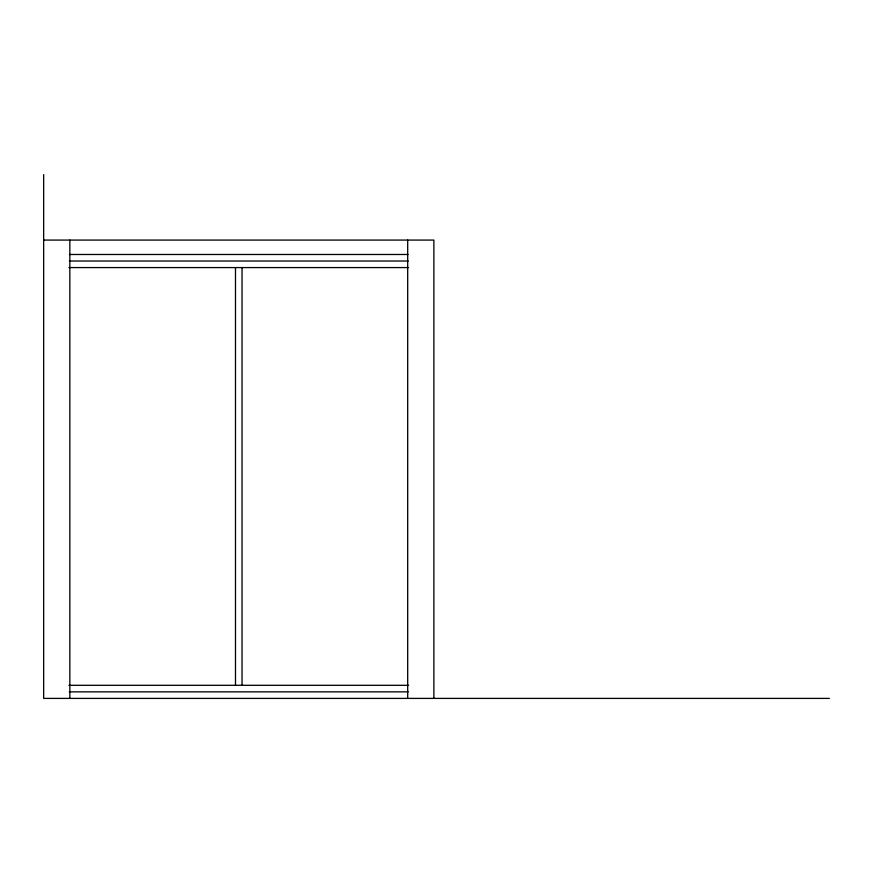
<?xml version="1.0" encoding="UTF-8"?>
<svg xmlns="http://www.w3.org/2000/svg" width="873" height="873" viewBox="0 0 873 873"><rect width="100%" height="100%" fill="white"/><g stroke="black" fill="none" stroke-linecap="round" stroke-linejoin="round"><path stroke-width="1.31" d="M43.65 240.075L433.881 240.075L433.881 698.4M69.48 254.48L408.051 254.48M69.262 261.027L408.269 261.027M68.934 267.575L408.52 267.575M68.934 685.305L408.597 685.305M69.262 691.853L408.269 691.853M829.35 698.4L43.65 698.4L43.65 174.6M407.691 240.075L407.691 698.4M242.039 267.575L242.039 685.305M235.492 267.575L235.492 685.305M69.84 240.075L69.84 698.4"/></g></svg>
